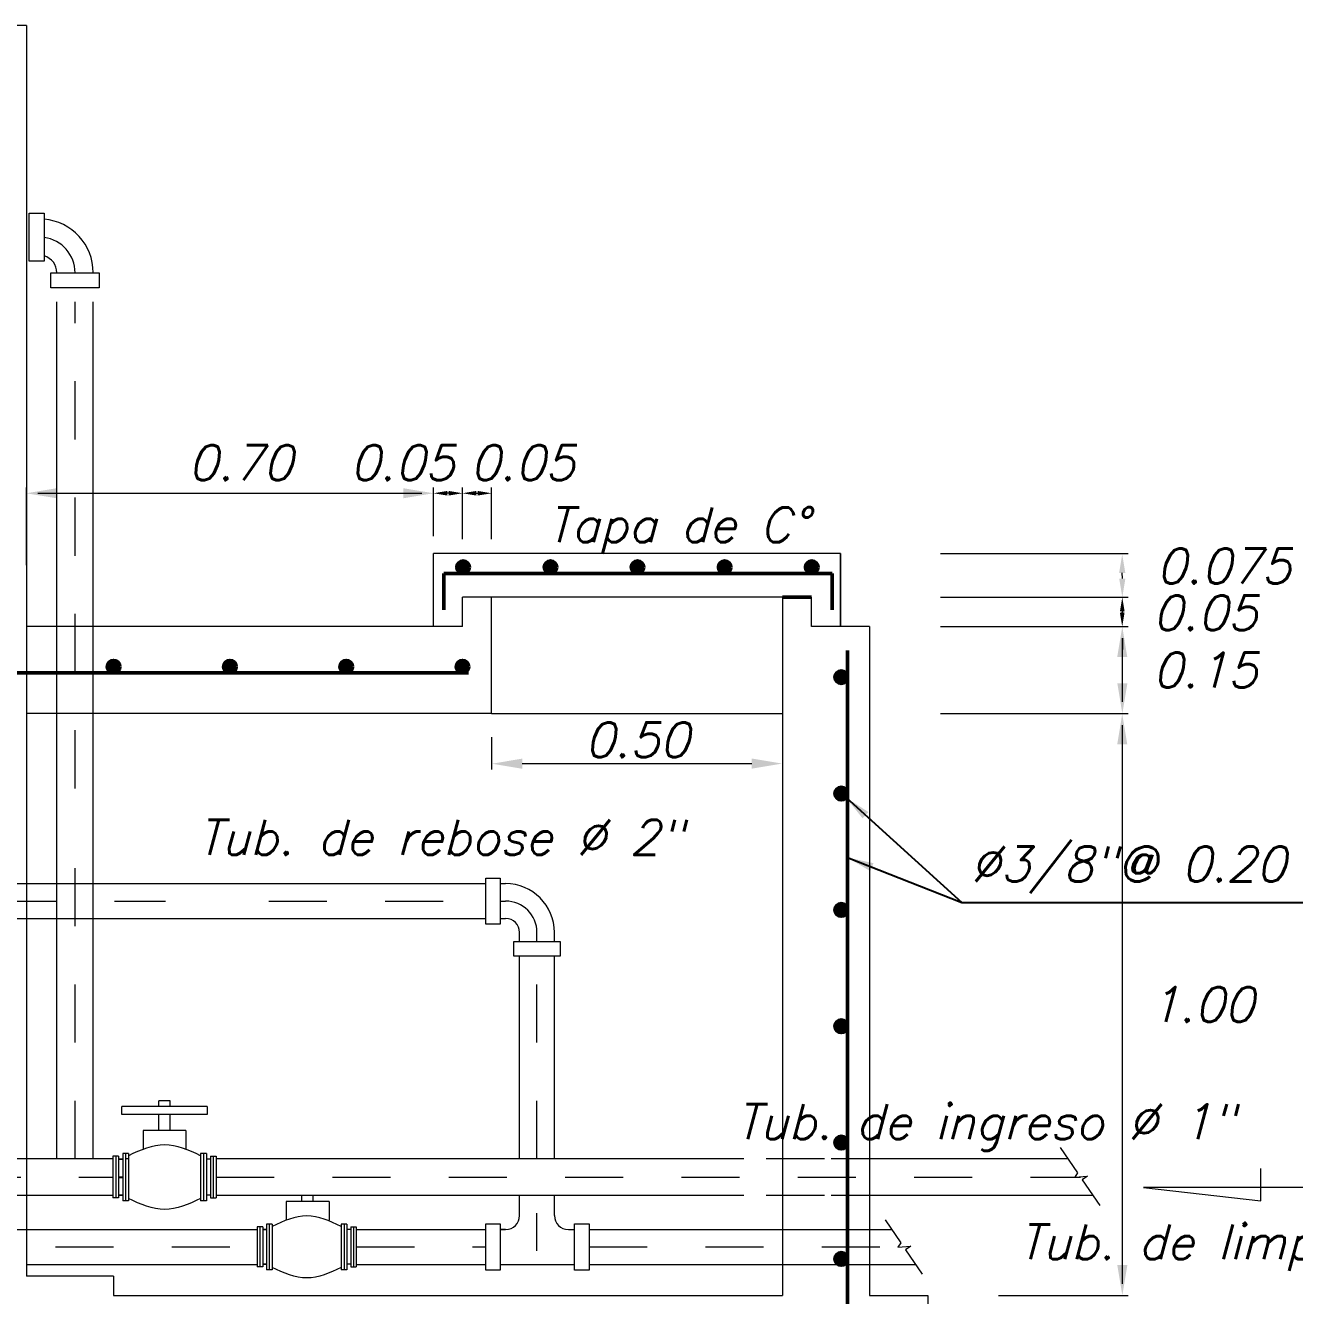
# Model space of a CAD drawing. Extents: x 3.4 to 20.4, y 155.9 to 178.3.
# Drawn here: x 14.254 to 16.436, y 163.753 to 165.937 of the extents above; entities that cross this region are included whole.
import ezdxf

# ---------------------------------------------------------------- set-up
doc = ezdxf.new("R2010")
doc.units = 0
doc.header["$LTSCALE"] = 0.005
doc.linetypes.add('TRAZO_Y_PUNTO', pattern=[25.4, 12.7, -6.35, 0, -6.35])
doc.linetypes.add('TRAZOS2', pattern=[9.525, 6.35, -3.175])
doc.layers.get('0').update_dxf_attribs({"color": 1, "linetype": 'CONTINUOUS', "lineweight": 20})
for name, color, linetype, lineweight in [('CONTORNO', 5, 'CONTINUOUS', 20), ('FIERRO', 7, 'CONTINUOUS', 50), ('MUROSCORTOS', 1, 'CONTINUOUS', 20), ('TEXTO', 5, 'CONTINUOUS', 25)]:
    doc.layers.add(name, color=color, linetype=linetype, lineweight=lineweight)
doc.styles.get("Standard").update_dxf_attribs({"font": 'romans.shx', "oblique": 15})
doc.dimstyles.get("Standard").update_dxf_attribs({"dimscale": 0, "dimtxt": 0.05, "dimasz": 0.05, "dimexe": 0.043, "dimexo": 0.062, "dimgap": 0.049, "dimtad": 2, "dimtih": 1, "dimtoh": 1, "dimzin": 0, "dimdsep": 46, "dimtxsty": 'Standard', "dimcen": 0.25, "dimclrd": 1, "dimclre": 1, "dimclrt": 7, "dimadec": 3, "dimazin": 0, "dimtfac": 1, "dimtmove": 0, "dimatfit": 3, "dimfxl": 1, "dimtolj": 1, "dimtzin": 0, "dimarcsym": 0})

msp = doc.modelspace()

# ---------------------------------------------------------------- hatches: boundary and pattern name
at = {"layer": 'FIERRO'}
h = msp.add_hatch(color=256, dxfattribs=at)
h.paths.add_polyline_path([(15.0066, 165.0164, 0.414214), (14.9958, 165.0056), (15.0066, 165.0056)])
h.paths.add_polyline_path([(15.0158, 165.0056), (15.0066, 165.0056), (15.0066, 164.9948, 0.258807), (15.0158, 164.9999)])
h.paths.add_polyline_path([(15.0066, 165.0164), (15.0066, 165.0056), (15.0158, 165.0056), (15.0158, 165.0113, 0.258807)])
h.paths.add_polyline_path([(15.0066, 165.0056), (14.9958, 165.0056, 0.414214), (15.0066, 164.9948)])
h = msp.add_hatch(color=256, dxfattribs=at)
h.paths.add_polyline_path([(15.0158, 165.0056), (15.0174, 165.0056, 0.14036), (15.0158, 165.0113)])
h.paths.add_polyline_path([(15.0158, 164.9999, 0.14036), (15.0174, 165.0056), (15.0158, 165.0056)])
h = msp.add_hatch(color=256, dxfattribs=at)
h.paths.add_polyline_path([(15.1568, 165.0164, 0.414214), (15.146, 165.0056), (15.1568, 165.0056)])
h.paths.add_polyline_path([(15.166, 165.0056), (15.1568, 165.0056), (15.1568, 164.9948, 0.258807), (15.166, 164.9999)])
h.paths.add_polyline_path([(15.1568, 165.0164), (15.1568, 165.0056), (15.166, 165.0056), (15.166, 165.0113, 0.258807)])
h.paths.add_polyline_path([(15.1568, 165.0056), (15.146, 165.0056, 0.414214), (15.1568, 164.9948)])
h = msp.add_hatch(color=256, dxfattribs=at)
h.paths.add_polyline_path([(15.166, 165.0056), (15.1676, 165.0056, 0.14036), (15.166, 165.0113)])
h.paths.add_polyline_path([(15.166, 164.9999, 0.14036), (15.1676, 165.0056), (15.166, 165.0056)])
h = msp.add_hatch(color=256, dxfattribs=at)
h.paths.add_polyline_path([(15.3064, 165.0164, 0.414214), (15.2956, 165.0056), (15.3064, 165.0056)])
h.paths.add_polyline_path([(15.3156, 165.0056), (15.3064, 165.0056), (15.3064, 164.9948, 0.258807), (15.3156, 164.9999)])
h.paths.add_polyline_path([(15.3064, 165.0164), (15.3064, 165.0056), (15.3156, 165.0056), (15.3156, 165.0113, 0.258807)])
h.paths.add_polyline_path([(15.3064, 165.0056), (15.2956, 165.0056, 0.414214), (15.3064, 164.9948)])
h = msp.add_hatch(color=256, dxfattribs=at)
h.paths.add_polyline_path([(15.3156, 165.0056), (15.3172, 165.0056, 0.14036), (15.3156, 165.0113)])
h.paths.add_polyline_path([(15.3156, 164.9999, 0.14036), (15.3172, 165.0056), (15.3156, 165.0056)])
h = msp.add_hatch(color=256, dxfattribs=at)
h.paths.add_polyline_path([(15.4563, 165.0164, 0.414214), (15.4455, 165.0056), (15.4563, 165.0056)])
h.paths.add_polyline_path([(15.4655, 165.0056), (15.4563, 165.0056), (15.4563, 164.9948, 0.258807), (15.4655, 164.9999)])
h.paths.add_polyline_path([(15.4563, 165.0164), (15.4563, 165.0056), (15.4655, 165.0056), (15.4655, 165.0113, 0.258807)])
h.paths.add_polyline_path([(15.4563, 165.0056), (15.4455, 165.0056, 0.414214), (15.4563, 164.9948)])
h = msp.add_hatch(color=256, dxfattribs=at)
h.paths.add_polyline_path([(15.6061, 165.0164, 0.414214), (15.5953, 165.0056), (15.6061, 165.0056)])
h.paths.add_polyline_path([(15.6153, 165.0056), (15.6061, 165.0056), (15.6061, 164.9948, 0.258807), (15.6153, 164.9999)])
h.paths.add_polyline_path([(15.6061, 165.0164), (15.6061, 165.0056), (15.6153, 165.0056), (15.6153, 165.0113, 0.258807)])
h.paths.add_polyline_path([(15.6061, 165.0056), (15.5953, 165.0056, 0.414214), (15.6061, 164.9948)])
h = msp.add_hatch(color=256, dxfattribs=at)
h.paths.add_polyline_path([(14.4056, 164.8454, 0.414214), (14.3948, 164.8346), (14.4056, 164.8346)])
h.paths.add_polyline_path([(14.4148, 164.8346), (14.4056, 164.8346), (14.4056, 164.8238, 0.258807), (14.4148, 164.8288)])
h.paths.add_polyline_path([(14.4056, 164.8454), (14.4056, 164.8346), (14.4148, 164.8346), (14.4148, 164.8403, 0.258807)])
h.paths.add_polyline_path([(14.4056, 164.8346), (14.3948, 164.8346, 0.414214), (14.4056, 164.8238)])
h = msp.add_hatch(color=256, dxfattribs=at)
h.paths.add_polyline_path([(14.4148, 164.8346), (14.4164, 164.8346, 0.14036), (14.4148, 164.8403)])
h.paths.add_polyline_path([(14.4148, 164.8288, 0.14036), (14.4164, 164.8346), (14.4148, 164.8346)])
h = msp.add_hatch(color=256, dxfattribs=at)
h.paths.add_polyline_path([(14.6056, 164.8454, 0.414214), (14.5948, 164.8346), (14.6056, 164.8346)])
h.paths.add_polyline_path([(14.6148, 164.8346), (14.6056, 164.8346), (14.6056, 164.8238, 0.258807), (14.6148, 164.8288)])
h.paths.add_polyline_path([(14.6056, 164.8454), (14.6056, 164.8346), (14.6148, 164.8346), (14.6148, 164.8403, 0.258807)])
h.paths.add_polyline_path([(14.6056, 164.8346), (14.5948, 164.8346, 0.414214), (14.6056, 164.8238)])
h = msp.add_hatch(color=256, dxfattribs=at)
h.paths.add_polyline_path([(14.6148, 164.8346), (14.6164, 164.8346, 0.14036), (14.6148, 164.8403)])
h.paths.add_polyline_path([(14.6148, 164.8288, 0.14036), (14.6164, 164.8346), (14.6148, 164.8346)])
h = msp.add_hatch(color=256, dxfattribs=at)
h.paths.add_polyline_path([(14.8056, 164.8454, 0.414214), (14.7948, 164.8346), (14.8056, 164.8346)])
h.paths.add_polyline_path([(14.8148, 164.8346), (14.8056, 164.8346), (14.8056, 164.8238, 0.258807), (14.8148, 164.8288)])
h.paths.add_polyline_path([(14.8056, 164.8454), (14.8056, 164.8346), (14.8148, 164.8346), (14.8148, 164.8403, 0.258807)])
h.paths.add_polyline_path([(14.8056, 164.8346), (14.7948, 164.8346, 0.414214), (14.8056, 164.8238)])
h = msp.add_hatch(color=256, dxfattribs=at)
h.paths.add_polyline_path([(14.8148, 164.8346), (14.8164, 164.8346, 0.14036), (14.8148, 164.8403)])
h.paths.add_polyline_path([(14.8148, 164.8288, 0.14036), (14.8164, 164.8346), (14.8148, 164.8346)])
h = msp.add_hatch(color=256, dxfattribs=at)
h.paths.add_polyline_path([(15.0056, 164.8454, 0.414214), (14.9948, 164.8346), (15.0056, 164.8346)])
h.paths.add_polyline_path([(15.0148, 164.8346), (15.0056, 164.8346), (15.0056, 164.8238, 0.258807), (15.0148, 164.8288)])
h.paths.add_polyline_path([(15.0056, 164.8454), (15.0056, 164.8346), (15.0148, 164.8346), (15.0148, 164.8403, 0.258807)])
h.paths.add_polyline_path([(15.0056, 164.8346), (14.9948, 164.8346, 0.414214), (15.0056, 164.8238)])
h = msp.add_hatch(color=256, dxfattribs=at)
h.paths.add_polyline_path([(15.0148, 164.8346), (15.0164, 164.8346, 0.14036), (15.0148, 164.8403)])
h.paths.add_polyline_path([(15.0148, 164.8288, 0.14036), (15.0164, 164.8346), (15.0148, 164.8346)])
h = msp.add_hatch(color=256, dxfattribs=at)
h.paths.add_polyline_path([(15.6568, 164.8273, 0.414214), (15.646, 164.8165), (15.6568, 164.8165)])
h.paths.add_polyline_path([(15.666, 164.8165), (15.6568, 164.8165), (15.6568, 164.8056, 0.258807), (15.666, 164.8107)])
h.paths.add_polyline_path([(15.6568, 164.8273), (15.6568, 164.8165), (15.666, 164.8165), (15.666, 164.8222, 0.258807)])
h.paths.add_polyline_path([(15.6568, 164.8165), (15.646, 164.8165, 0.414214), (15.6568, 164.8056)])
h = msp.add_hatch(color=256, dxfattribs=at)
h.paths.add_polyline_path([(15.666, 164.8165), (15.6676, 164.8165, 0.14036), (15.666, 164.8222)])
h.paths.add_polyline_path([(15.666, 164.8107, 0.14036), (15.6676, 164.8165), (15.666, 164.8165)])
h = msp.add_hatch(color=256, dxfattribs=at)
h.paths.add_polyline_path([(15.6568, 164.6273, 0.414214), (15.646, 164.6165), (15.6568, 164.6165)])
h.paths.add_polyline_path([(15.666, 164.6165), (15.6568, 164.6165), (15.6568, 164.6056, 0.258807), (15.666, 164.6107)])
h.paths.add_polyline_path([(15.6568, 164.6273), (15.6568, 164.6165), (15.666, 164.6165), (15.666, 164.6222, 0.258807)])
h.paths.add_polyline_path([(15.6568, 164.6165), (15.646, 164.6165, 0.414214), (15.6568, 164.6056)])
h = msp.add_hatch(color=256, dxfattribs=at)
h.paths.add_polyline_path([(15.666, 164.6165), (15.6676, 164.6165, 0.14036), (15.666, 164.6222)])
h.paths.add_polyline_path([(15.666, 164.6107, 0.14036), (15.6676, 164.6165), (15.666, 164.6165)])
h = msp.add_hatch(color=256, dxfattribs=at)
h.paths.add_polyline_path([(15.6568, 164.4273, 0.414214), (15.646, 164.4165), (15.6568, 164.4165)])
h.paths.add_polyline_path([(15.666, 164.4165), (15.6568, 164.4165), (15.6568, 164.4056, 0.258807), (15.666, 164.4107)])
h.paths.add_polyline_path([(15.6568, 164.4273), (15.6568, 164.4165), (15.666, 164.4165), (15.666, 164.4222, 0.258807)])
h.paths.add_polyline_path([(15.6568, 164.4165), (15.646, 164.4165, 0.414214), (15.6568, 164.4056)])
h = msp.add_hatch(color=256, dxfattribs=at)
h.paths.add_polyline_path([(15.666, 164.4165), (15.6676, 164.4165, 0.14036), (15.666, 164.4222)])
h.paths.add_polyline_path([(15.666, 164.4107, 0.14036), (15.6676, 164.4165), (15.666, 164.4165)])
h = msp.add_hatch(color=256, dxfattribs=at)
h.paths.add_polyline_path([(15.6568, 164.2273, 0.414214), (15.646, 164.2165), (15.6568, 164.2165)])
h.paths.add_polyline_path([(15.666, 164.2165), (15.6568, 164.2165), (15.6568, 164.2056, 0.258807), (15.666, 164.2107)])
h.paths.add_polyline_path([(15.6568, 164.2273), (15.6568, 164.2165), (15.666, 164.2165), (15.666, 164.2222, 0.258807)])
h.paths.add_polyline_path([(15.6568, 164.2165), (15.646, 164.2165, 0.414214), (15.6568, 164.2056)])
h = msp.add_hatch(color=256, dxfattribs=at)
h.paths.add_polyline_path([(15.666, 164.2165), (15.6676, 164.2165, 0.14036), (15.666, 164.2222)])
h.paths.add_polyline_path([(15.666, 164.2107, 0.14036), (15.6676, 164.2165), (15.666, 164.2165)])
h = msp.add_hatch(color=256, dxfattribs=at)
h.paths.add_polyline_path([(15.6568, 164.0273, 0.414214), (15.646, 164.0165), (15.6568, 164.0165)])
h.paths.add_polyline_path([(15.666, 164.0165), (15.6568, 164.0165), (15.6568, 164.0056, 0.258807), (15.666, 164.0107)])
h.paths.add_polyline_path([(15.6568, 164.0273), (15.6568, 164.0165), (15.666, 164.0165), (15.666, 164.0222, 0.258807)])
h.paths.add_polyline_path([(15.6568, 164.0165), (15.646, 164.0165, 0.414214), (15.6568, 164.0056)])
h = msp.add_hatch(color=256, dxfattribs=at)
h.paths.add_polyline_path([(15.666, 164.0165), (15.6676, 164.0165, 0.14036), (15.666, 164.0222)])
h.paths.add_polyline_path([(15.666, 164.0107, 0.14036), (15.6676, 164.0165), (15.666, 164.0165)])
h = msp.add_hatch(color=256, dxfattribs=at)
h.paths.add_polyline_path([(15.6568, 163.8273, 0.414214), (15.646, 163.8165), (15.6568, 163.8165)])
h.paths.add_polyline_path([(15.666, 163.8165), (15.6568, 163.8165), (15.6568, 163.8056, 0.258807), (15.666, 163.8107)])
h.paths.add_polyline_path([(15.6568, 163.8273), (15.6568, 163.8165), (15.666, 163.8165), (15.666, 163.8222, 0.258807)])
h.paths.add_polyline_path([(15.6568, 163.8165), (15.646, 163.8165, 0.414214), (15.6568, 163.8056)])
h = msp.add_hatch(color=256, dxfattribs=at)
h.paths.add_polyline_path([(15.666, 163.8165), (15.6676, 163.8165, 0.14036), (15.666, 163.8222)])
h.paths.add_polyline_path([(15.666, 163.8107, 0.14036), (15.6676, 163.8165), (15.666, 163.8165)])

# ---------------------------------------------------------------- linework, layer by layer
at = {"color": 1, "lineweight": 5}
for points in [[(14.3076, 165.1241), (14.3076, 165.1414), (14.2556, 165.1327)], [(14.9036, 165.1414), (14.9036, 165.1241), (14.9556, 165.1327)], [(15.1082, 164.6591), (15.1082, 164.6765), (15.0562, 164.6678)], [(15.503, 164.6767), (15.503, 164.6593), (15.555, 164.668)], [(16.1487, 163.8059), (16.1314, 163.8059), (16.1401, 163.7539)]]:
    msp.add_solid(points, dxfattribs=at)
at = {"layer": 'CONTORNO'}
for p, q in [((14.2556, 165.937), (11.5056, 165.937)), ((14.2556, 165.937), (14.2556, 163.787)), ((14.9556, 164.9039), (14.9556, 165.0289)), ((15.6556, 165.0289), (14.9556, 165.0289)), ((15.6556, 165.0289), (15.6556, 164.9039)), ((15.6556, 164.9039), (15.6556, 165.0289)), ((15.0556, 164.9539), (15.0056, 164.9539)), ((15.0056, 164.9039), (15.0056, 164.9539)), ((15.6056, 164.9539), (15.0056, 164.9539)), ((15.0556, 164.7539), (15.0556, 164.9539)), ((15.5556, 164.9539), (15.5556, 163.7539)), ((15.6056, 164.9039), (15.6056, 164.9539)), ((15.0056, 164.9039), (14.2556, 164.9039)), ((15.7056, 164.9039), (15.6056, 164.9039)), ((15.7056, 164.9039), (15.7056, 163.7539)), ((15.0556, 164.7539), (14.2556, 164.7539)), ((16.3783, 163.9162), (16.3783, 163.9722)), ((16.0676, 163.9579), (16.0681, 163.9571)), ((17.4084, 163.9392), (16.1763, 163.9392)), ((16.1763, 163.9392), (16.3783, 163.9162)), ((14.4056, 163.787), (14.2556, 163.787)), ((14.4056, 163.787), (14.2556, 163.787)), ((14.4056, 163.787), (14.4056, 163.7539)), ((14.4056, 163.787), (14.4056, 163.7539)), ((14.4056, 163.7539), (15.5556, 163.7539)), ((15.7056, 163.7539), (15.8056, 163.7539)), ((15.8056, 163.7539), (15.8056, 163.6039))]:
    msp.add_line(p, q, dxfattribs=at)
at = {"layer": 'CONTORNO', "color": 1}
for p, q in [((14.3081, 164.5503), (14.3081, 165.4619)), ((14.3706, 164.5503), (14.3706, 165.4619)), ((14.3081, 163.9885), (14.3081, 164.5503)), ((14.3706, 163.9885), (14.3706, 164.5503)), ((14.2394, 164.4617), (15.0456, 164.4617)), ((15.0705, 164.4617), (15.0796, 164.4617)), ((15.0705, 164.4617), (15.0796, 164.4617)), ((14.2394, 164.4017), (15.0456, 164.4017)), ((15.0705, 164.4017), (15.0796, 164.4017)), ((15.0705, 164.4017), (15.0796, 164.4017)), ((15.1036, 164.362), (15.1036, 164.3777)), ((15.1636, 164.362), (15.1636, 164.3777)), ((15.1036, 163.9885), (15.1036, 164.3372)), ((15.1636, 163.9885), (15.1636, 164.3372)), ((14.2394, 163.8671), (14.6525, 163.8671)), ((14.8228, 163.8671), (15.0456, 163.8671)), ((15.0796, 163.8671), (15.0705, 163.8671)), ((15.0705, 163.8671), (15.0796, 163.8671)), ((15.1876, 163.8671), (15.1983, 163.8671)), ((15.2232, 163.8671), (15.7434, 163.8671)), ((14.2556, 163.8071), (14.6525, 163.8071)), ((14.8228, 163.8071), (15.0456, 163.8071)), ((15.0705, 163.8071), (15.1761, 163.8071)), ((15.0705, 163.8071), (15.1088, 163.8071)), ((15.2232, 163.8071), (15.7845, 163.8071))]:
    msp.add_line(p, q, dxfattribs=at)
at = {"layer": 'CONTORNO', "color": 1, "linetype": 'TRAZOS2'}
for p, q in [((15.6278, 163.9885), (15.5054, 163.9885)), ((15.6278, 163.9257), (15.5054, 163.9257)), ((15.1761, 163.8071), (15.1983, 163.8071))]:
    msp.add_line(p, q, dxfattribs=at)
at = {"layer": 'CONTORNO', "color": 1}
for points in [[(14.2603, 165.6145), (14.2862, 165.6145), (14.2862, 165.5315), (14.2603, 165.5315)], [(14.2979, 165.4859), (14.2979, 165.5119), (14.3809, 165.5119), (14.3809, 165.4859)], [(15.0456, 164.4713), (15.0705, 164.4713), (15.0705, 164.392), (15.0456, 164.392)], [(15.094, 164.3372), (15.094, 164.362), (15.1733, 164.362), (15.1733, 164.3372)], [(15.0456, 163.8768), (15.0705, 163.8768), (15.0705, 163.7974), (15.0456, 163.7974)], [(15.1983, 163.8768), (15.2232, 163.8768), (15.2232, 163.7974), (15.1983, 163.7974)]]:
    msp.add_lwpolyline(points, close=True, dxfattribs=at)
for centre, radius, start, end in [((14.2781, 165.5118), 0.0925, 360, 84.9641), ((14.2781, 165.5118), 0.03, 360, 74.2967), ((15.0796, 164.3777), 0.084, 0, 90), ((15.0796, 164.3777), 0.024, 360, 90), ((15.0796, 163.8911), 0.024, 270, 0), ((15.1876, 163.8911), 0.024, 180, 270)]:
    msp.add_arc(centre, radius, start, end, dxfattribs=at)
at = {"layer": 'FIERRO', "color": 1, "lineweight": 5}
for p, q in [((14.2556, 165.009), (14.2556, 165.1427)), ((14.9556, 165.0588), (14.9556, 165.1427)), ((15.0056, 165.0539), (15.0056, 165.1427)), ((15.0056, 165.0596), (15.0056, 165.1427)), ((15.0556, 165.0539), (15.0556, 165.1427)), ((14.2756, 165.1327), (14.9356, 165.1327)), ((14.9856, 165.1327), (14.9793, 165.1327)), ((15.0293, 165.1327), (15.0319, 165.1327)), ((15.8273, 165.0289), (16.1501, 165.0289)), ((16.1401, 164.986), (16.1399, 164.9959)), ((15.8273, 164.9539), (16.1501, 164.9539)), ((15.8273, 164.9539), (16.1501, 164.9539)), ((16.1399, 164.9276), (16.1401, 164.93)), ((16.1401, 164.9339), (16.1401, 164.9139)), ((15.8273, 164.9039), (16.1501, 164.9039)), ((15.8273, 164.9039), (16.1501, 164.9039)), ((16.14, 164.8839), (16.14, 164.8639)), ((16.1401, 164.8839), (16.1401, 164.8639)), ((16.1401, 164.7739), (16.1401, 164.8839)), ((15.8273, 164.7539), (16.1501, 164.7539)), ((15.8273, 164.7539), (16.1501, 164.7539)), ((16.14, 164.7339), (16.14, 164.7139)), ((16.1401, 163.7739), (16.1401, 164.7339)), ((15.0556, 164.7137), (15.0556, 164.6579)), ((15.5556, 164.7137), (15.5556, 164.6579)), ((15.1082, 164.6679), (15.503, 164.6679)), ((15.9273, 163.7539), (16.1501, 163.7539)), ((15.9273, 163.7539), (16.1501, 163.7539))]:
    msp.add_line(p, q, dxfattribs=at)
at = {"layer": 'FIERRO'}
for p, q in [((15.0066, 164.9948), (15.0066, 165.0164)), ((15.1568, 164.9948), (15.1568, 165.0164)), ((15.3064, 164.9948), (15.3064, 165.0164)), ((15.4563, 164.9948), (15.4563, 165.0164)), ((15.6061, 164.9948), (15.6061, 165.0164)), ((14.9735, 164.9325), (14.9735, 164.9948)), ((14.9735, 164.9948), (15.6413, 164.9948)), ((14.9958, 165.0056), (15.0174, 165.0056)), ((15.146, 165.0056), (15.1676, 165.0056)), ((15.6413, 164.9325), (15.6413, 164.9948)), ((15.6056, 164.9539), (15.5556, 164.9539)), ((15.6676, 164.8623), (15.6676, 163.6491)), ((14.4056, 164.8238), (14.4056, 164.8454)), ((14.6056, 164.8238), (14.6056, 164.8454)), ((14.8056, 164.8238), (14.8056, 164.8454)), ((15.0056, 164.8238), (15.0056, 164.8454)), ((15.0159, 164.8238), (14.1597, 164.8238)), ((14.3948, 164.8346), (14.4164, 164.8346)), ((14.5948, 164.8346), (14.6164, 164.8346)), ((14.7948, 164.8346), (14.8164, 164.8346)), ((14.9948, 164.8346), (15.0164, 164.8346)), ((15.646, 164.8165), (15.6676, 164.8165)), ((15.6568, 164.8056), (15.6568, 164.8273)), ((15.646, 164.6165), (15.6676, 164.6165)), ((15.6568, 164.6056), (15.6568, 164.6273)), ((15.6568, 164.4056), (15.6568, 164.4273)), ((15.646, 164.4165), (15.6676, 164.4165)), ((15.6568, 164.2056), (15.6568, 164.2273)), ((15.646, 164.2165), (15.6676, 164.2165)), ((15.6568, 164.0056), (15.6568, 164.0273)), ((15.646, 164.0165), (15.6676, 164.0165)), ((15.646, 163.8165), (15.6676, 163.8165)), ((15.6568, 163.8056), (15.6568, 163.8273))]:
    msp.add_line(p, q, dxfattribs=at)
at = {"layer": 'FIERRO', "lineweight": 5}
for p, q in [((15.0556, 164.7539), (15.5556, 164.7539)), ((16.0332, 164.0081), (16.0631, 163.9644)), ((16.0631, 163.9644), (16.0582, 163.9571)), ((16.0582, 163.9571), (16.0802, 163.9589)), ((16.0802, 163.9589), (16.0711, 163.9527)), ((16.0711, 163.9527), (16.1014, 163.9084)), ((15.7321, 163.8837), (15.7592, 163.844)), ((15.7592, 163.844), (15.7543, 163.8367)), ((15.7543, 163.8367), (15.7763, 163.8385)), ((15.7763, 163.8385), (15.7672, 163.8323)), ((15.7672, 163.8323), (15.7958, 163.7905))]:
    msp.add_line(p, q, dxfattribs=at)
at = {"layer": 'FIERRO'}
for centre in [(15.0066, 165.0056), (15.1568, 165.0056), (15.3064, 165.0056), (15.4563, 165.0056), (15.6061, 165.0056), (14.4056, 164.8346), (14.6056, 164.8346), (14.8056, 164.8346), (15.0056, 164.8346), (15.6568, 164.8165), (15.6568, 164.6165), (15.6568, 164.4165), (15.6568, 164.2165), (15.6568, 164.0165), (15.6568, 163.8165)]:
    msp.add_circle(centre, 0.0108, dxfattribs=at)
at = {"layer": 'FIERRO', "color": 1, "lineweight": 5}
for points in [[(14.9793, 165.1367), (14.9793, 165.1288), (14.9556, 165.1327)], [(14.9819, 165.1288), (14.9819, 165.1367), (15.0056, 165.1327)], [(15.0293, 165.1367), (15.0293, 165.1288), (15.0056, 165.1327)], [(15.0319, 165.1288), (15.0319, 165.1367), (15.0556, 165.1327)], [(16.1452, 164.9959), (16.1346, 164.9959), (16.1399, 165.0279)], [(16.1347, 164.986), (16.1453, 164.986), (16.14, 164.954)], [(16.144, 164.93), (16.136, 164.93), (16.14, 164.954)], [(16.1359, 164.9276), (16.1439, 164.9276), (16.1399, 164.9036)], [(16.1313, 164.8512), (16.1486, 164.8512), (16.14, 164.9032)], [(16.1488, 164.8059), (16.1315, 164.8059), (16.1401, 164.7539)], [(16.1313, 164.7011), (16.1486, 164.7011), (16.1399, 164.7531)]]:
    msp.add_solid(points, dxfattribs=at)
at = {"layer": 'MUROSCORTOS'}
for p, q in [((14.5668, 164.0783), (14.4196, 164.0783)), ((14.4196, 164.065), (14.4196, 164.0783)), ((14.503, 164.0884), (14.4834, 164.0884)), ((14.4834, 164.0783), (14.4834, 164.0884)), ((14.503, 164.0783), (14.503, 164.0884)), ((14.5668, 164.0783), (14.5668, 164.065)), ((14.5668, 164.065), (14.4196, 164.065)), ((14.4834, 164.0371), (14.4834, 164.065)), ((14.503, 164.0371), (14.503, 164.065)), ((14.4932, 164.0371), (14.4564, 164.0371)), ((14.4564, 164.0371), (14.4564, 164.0049)), ((14.53, 164.0371), (14.4932, 164.0371)), ((14.53, 164.0371), (14.53, 164.0049)), ((14.4045, 163.9885), (14.2394, 163.9885)), ((14.4143, 163.9929), (14.4045, 163.9929)), ((14.4045, 163.9929), (14.4045, 163.9213)), ((14.4094, 163.9929), (14.4094, 163.9213)), ((14.4143, 163.9929), (14.4143, 163.9213)), ((14.4213, 163.9881), (14.4143, 163.9881)), ((14.4143, 163.9881), (14.4213, 163.9881)), ((14.4213, 163.9978), (14.4213, 163.9164)), ((14.4312, 163.9978), (14.4213, 163.9978)), ((14.4263, 163.9978), (14.4263, 163.9164)), ((14.4312, 163.9885), (14.4263, 163.9885)), ((14.4312, 163.9978), (14.4312, 163.9164)), ((14.5552, 163.9978), (14.5552, 163.9164)), ((14.5651, 163.9978), (14.5552, 163.9978)), ((14.5601, 163.9978), (14.5601, 163.9164)), ((14.5651, 163.9978), (14.5651, 163.9164)), ((14.572, 163.9881), (14.5651, 163.9881)), ((14.572, 163.9929), (14.5819, 163.9929)), ((14.572, 163.9929), (14.572, 163.9213)), ((14.577, 163.9929), (14.577, 163.9213)), ((14.5819, 163.9929), (14.5819, 163.9213)), ((14.7791, 163.9885), (14.5819, 163.9885)), ((15.4894, 163.9885), (14.5819, 163.9885)), ((16.0467, 163.9885), (15.6394, 163.9885)), ((14.4045, 163.9257), (14.2394, 163.9257)), ((14.4143, 163.9213), (14.4045, 163.9213)), ((14.4213, 163.9261), (14.4143, 163.9261)), ((14.4143, 163.9261), (14.4213, 163.9261)), ((14.572, 163.9261), (14.5651, 163.9261)), ((14.572, 163.9213), (14.5819, 163.9213)), ((14.7791, 163.9257), (14.5819, 163.9257)), ((14.7293, 163.9152), (14.7293, 163.9257)), ((14.749, 163.9152), (14.749, 163.9257)), ((15.4894, 163.9257), (14.749, 163.9257)), ((15.1036, 163.8911), (15.1036, 163.9257)), ((15.1636, 163.8911), (15.1636, 163.9257)), ((16.0896, 163.9257), (15.6394, 163.9257)), ((14.4312, 163.9164), (14.4213, 163.9164)), ((14.5651, 163.9164), (14.5552, 163.9164)), ((14.7391, 163.9152), (14.7023, 163.9152)), ((14.7023, 163.9152), (14.7023, 163.883)), ((14.776, 163.9152), (14.7391, 163.9152)), ((14.776, 163.9152), (14.776, 163.883)), ((14.6782, 163.8762), (14.6687, 163.8762)), ((14.6687, 163.8762), (14.6687, 163.798)), ((14.6734, 163.8762), (14.6734, 163.798)), ((14.6782, 163.8762), (14.6782, 163.798)), ((14.8067, 163.8762), (14.7972, 163.8762)), ((14.7972, 163.8762), (14.7972, 163.798)), ((14.8019, 163.8762), (14.8019, 163.798)), ((14.8067, 163.8762), (14.8067, 163.798)), ((14.662, 163.8715), (14.6525, 163.8715)), ((14.6525, 163.8715), (14.6525, 163.8027)), ((14.6572, 163.8715), (14.6572, 163.8027)), ((14.662, 163.8715), (14.662, 163.8027)), ((14.6687, 163.8669), (14.662, 163.8669)), ((14.662, 163.8669), (14.6687, 163.8669)), ((14.8134, 163.8669), (14.8067, 163.8669)), ((14.8134, 163.8715), (14.8228, 163.8715)), ((14.8134, 163.8715), (14.8134, 163.8027)), ((14.8181, 163.8715), (14.8181, 163.8027)), ((14.8228, 163.8715), (14.8228, 163.8027)), ((14.662, 163.8027), (14.6525, 163.8027)), ((14.6687, 163.8073), (14.662, 163.8073)), ((14.662, 163.8073), (14.6687, 163.8073)), ((14.6782, 163.798), (14.6687, 163.798)), ((14.8067, 163.798), (14.7972, 163.798)), ((14.8134, 163.8073), (14.8067, 163.8073)), ((14.8134, 163.8027), (14.8228, 163.8027))]:
    msp.add_line(p, q, dxfattribs=at)
for points in [[(14.5552, 163.9938), (14.5345, 164.0039), (14.4932, 164.0213), (14.4519, 164.0039), (14.4312, 163.9938)], [(14.5552, 163.9204), (14.5345, 163.9103), (14.4932, 163.8929), (14.4519, 163.9103), (14.4312, 163.9204)], [(14.7972, 163.8723), (14.7773, 163.882), (14.7377, 163.8987), (14.698, 163.882), (14.6782, 163.8723)], [(14.7972, 163.8019), (14.7773, 163.7922), (14.7377, 163.7755), (14.698, 163.7922), (14.6782, 163.8019)]]:
    msp.add_open_spline(points, degree=3, dxfattribs=at)
at = {"layer": 'TEXTO', "color": 1, "linetype": 'TRAZO_Y_PUNTO', "lineweight": 5}
for p, q in [((14.3394, 164.6253), (14.3394, 165.4619)), ((14.3394, 163.9885), (14.3394, 164.5503)), ((13.9459, 163.9571), (14.4045, 163.9571)), ((14.5819, 163.9571), (14.7791, 163.9571)), ((14.5819, 163.9571), (16.0681, 163.9571)), ((14.1056, 163.8371), (14.6525, 163.8371)), ((14.8228, 163.8371), (15.0456, 163.8371)), ((15.2232, 163.8371), (15.7545, 163.8371))]:
    msp.add_line(p, q, dxfattribs=at)
at = {"layer": 'TEXTO', "color": 1, "linetype": 'TRAZO_Y_PUNTO'}
msp.add_line((14.4143, 163.9571), (14.4213, 163.9571), dxfattribs=at)
at = {"layer": 'TEXTO', "color": 1, "linetype": 'TRAZO_Y_PUNTO', "lineweight": 5}
for points in [[(14.0073, 164.4317), (14.4949, 164.4317)], [(14.6723, 164.4317), (15.0456, 164.4317)], [(15.0705, 164.4317), (15.0796, 164.4317)], [(15.0705, 164.4317), (15.0796, 164.4317)], [(15.1336, 164.362), (15.1336, 164.3777)], [(15.1336, 163.9885), (15.1336, 164.3372)], [(15.1336, 163.8303), (15.1336, 163.8952)]]:
    msp.add_lwpolyline(points, dxfattribs=at)
for centre, radius, start, end in [((14.2781, 165.5118), 0.0612, 360, 82.3821), ((15.0796, 164.3777), 0.054, 0, 90)]:
    msp.add_arc(centre, radius, start, end, dxfattribs=at)

# ---------------------------------------------------------------- texts
at = {"color": 0, "lineweight": 5, "char_height": 0.06}
for s, insert, attachment_point in [('Tub. de rebose Ø 2"', (15.3857, 164.5411), 6), ('%%c3/8"@ 0.20 ', (15.879, 164.4853), 4), ('Tub. de ingreso %%C 1"', (16.3343, 164.0424), 6), ('Tub. de limpia %%C 2"', (16.7664, 163.8358), 6)]:
    msp.add_mtext(s, dxfattribs=dict(at, insert=insert, attachment_point=attachment_point))
at = {"layer": 'FIERRO', "color": 7, "lineweight": 5, "char_height": 0.06, "attachment_point": 5}
for s, insert in [('0.70', (14.6237, 165.1852)), ('\\A1;0.05', (14.9021, 165.1852)), ('\\A1;0.05', (15.1087, 165.1852)), ('Tapa de C°', (15.3763, 165.0685)), ('0.075', (16.3145, 165.0075)), ('\\A1;0.05', (16.2825, 164.9272)), ('\\A1;0.15', (16.2825, 164.8289)), ('\\A1;0.50', (15.3056, 164.7089)), ('\\A1;1.00', (16.2766, 164.2539))]:
    msp.add_mtext(s, dxfattribs=dict(at, insert=insert))

# ---------------------------------------------------------------- leaders
at = {"color": 1, "lineweight": 5}
for points in [[(15.6651, 164.6095), (15.864, 164.4294), (16.4669, 164.4292)], [(15.6676, 164.5064), (15.864, 164.4294)]]:
    msp.add_leader(points, dimstyle='Standard', override={"dimscale": 3, "dimasz": 0.015}, dxfattribs=at)

doc.saveas('drawing.dxf')
